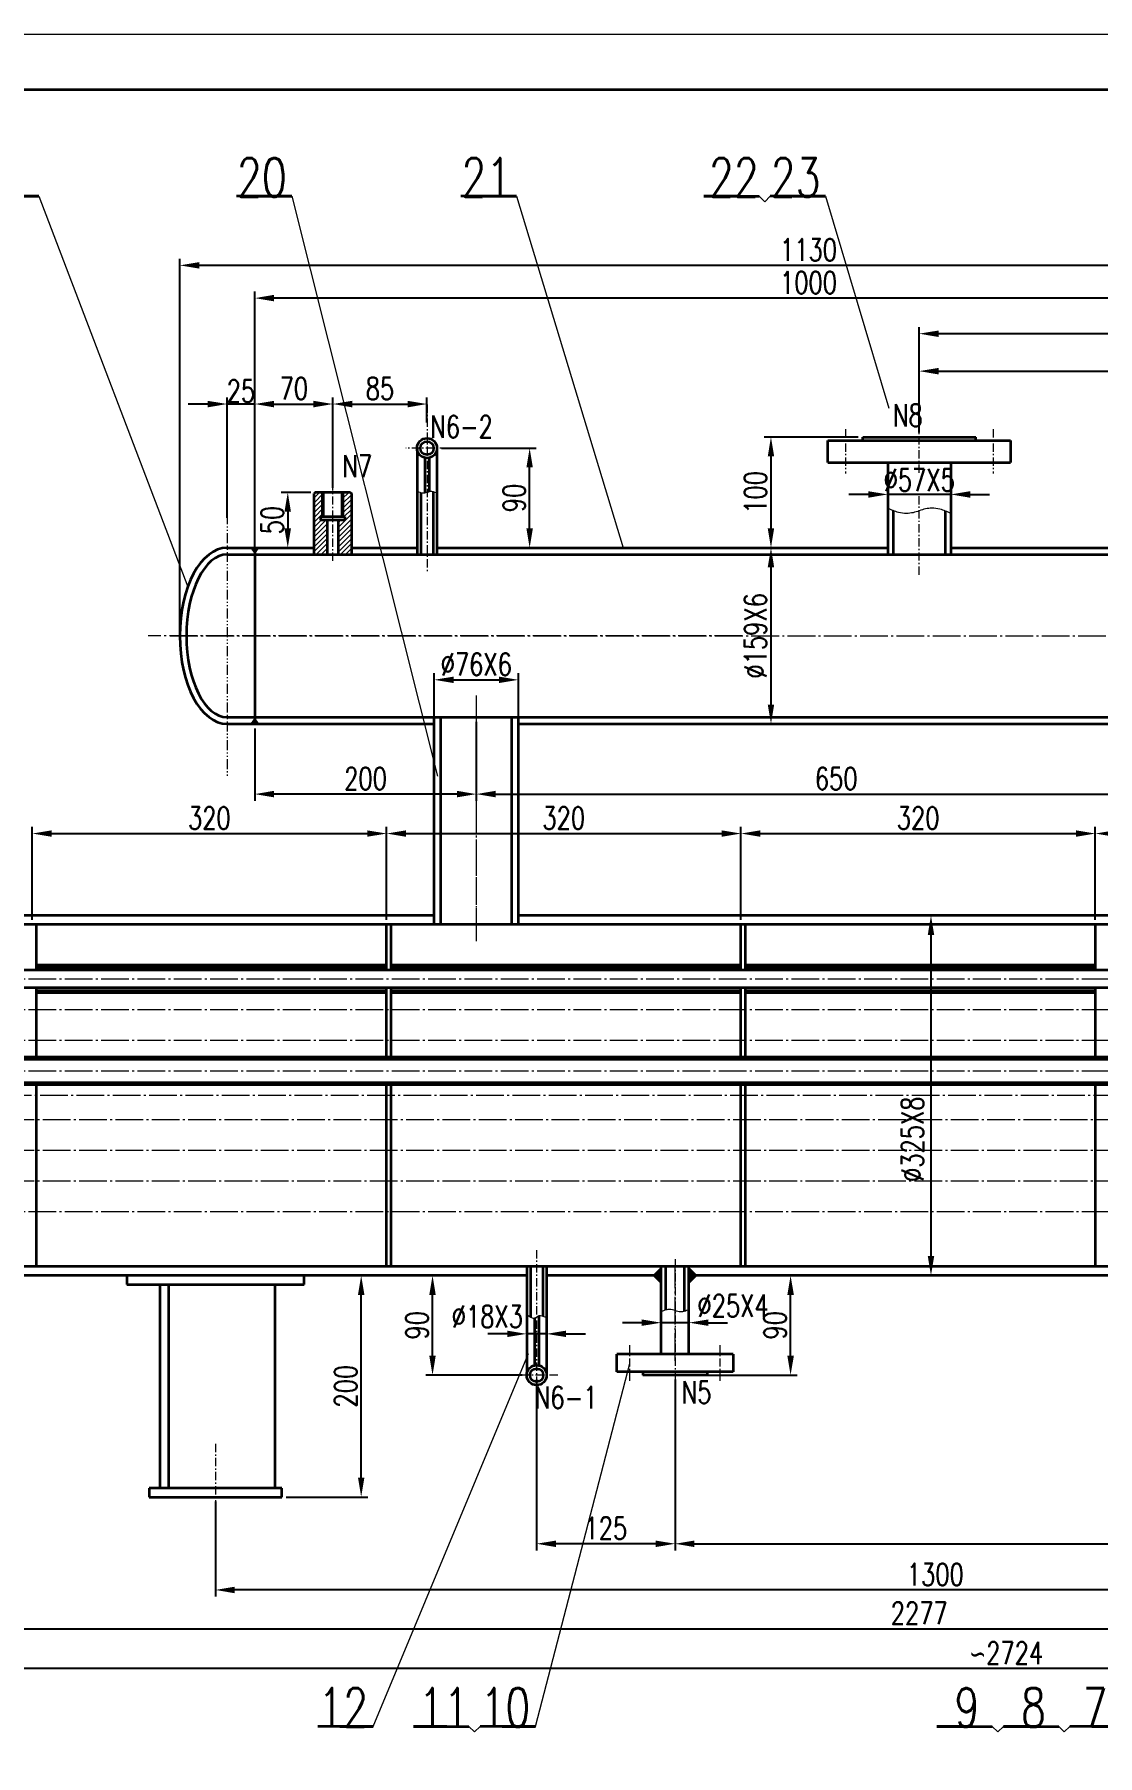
# Model space of a CAD drawing. Extents: x 0 to 6472, y 0 to 2970.
# Drawn here: x 881 to 1841, y 1416 to 2970 of the extents above; entities that cross this region are included whole.
import ezdxf
from ezdxf.enums import TextEntityAlignment as Align

# ---------------------------------------------------------------- set-up
doc = ezdxf.new("R2010")
doc.units = 0
doc.header["$LTSCALE"] = 10
doc.header["$MEASUREMENT"] = 0
doc.header["$PDMODE"] = 3
for name, pattern in [('JXX-S', [1.7, 0.9, -0.2, 0.1, -0.2, 0.1, -0.2]), ('ZXX-L', [3.28, 2.5, -0.3, 0.18, -0.3]), ('ZXX-S', [1.27, 0.75, -0.2, 0.12, -0.2])]:
    doc.linetypes.add(name, pattern=pattern)
doc.layers.get('0').update_dxf_attribs({"linetype": 'CONTINUOUS', "lineweight": 20})
doc.layers.get('Defpoints').update_dxf_attribs({"linetype": 'CONTINUOUS', "lineweight": 20})
for name, color, linetype, lineweight in [('A 粗实线', 2, 'CONTINUOUS', 35), ('B 细实线', 7, 'CONTINUOUS', 20), ('D 短中心线', 1, 'ZXX-S', 20), ('E 长中心线', 1, 'ZXX-L', 20), ('H 短双点线', 4, 'JXX-S', 20)]:
    doc.layers.add(name, color=color, linetype=linetype, lineweight=lineweight)
doc.styles.add('HZ', font='txt', dxfattribs={"width": 0.75, "bigfont": 'hztxt'})
doc.styles.add('HZTXT', font='TXT.SHX', dxfattribs={"width": 0.75, "bigfont": 'HZTXT'})
doc.dimstyles.new('副本1比5', dxfattribs={"dimscale": 5, "dimtxt": 4, "dimasz": 3.5, "dimexe": 1.2, "dimexo": 0.8, "dimgap": 0.8, "dimtad": 1, "dimdec": 0, "dimzin": 0, "dimdsep": 46, "dimtxsty": 'HZTXT', "dimcen": 0, "dimadec": 0, "dimazin": 0, "dimtfac": 0.375, "dimtdec": 0, "dimtmove": 2, "dimatfit": 0, "dimfxl": 0, "dimtzin": 0, "dimarcsym": 0})

# ---------------------------------------------------------------- blocks, each defined once
blk = doc.blocks.new('*D94')
at = {"color": 0, "lineweight": -2}
for p, q in [((1633.5, 2554.7), (1616, 2554.7)), ((1651, 2546.3), (1651, 2560.7)), ((1708, 2554.7), (1651, 2554.7)), ((1708, 2541.5), (1708, 2560.7)), ((1725.5, 2554.7), (1743, 2554.7))]:
    blk.add_line(p, q, dxfattribs=at)
at = {"color": 0}
for points in [[(1633.5, 2557.6), (1633.5, 2551.7), (1651, 2554.7)], [(1725.5, 2557.6), (1725.5, 2551.7), (1708, 2554.7)]]:
    blk.add_solid(points, dxfattribs=at)
at = {"layer": 'Defpoints', "color": 0}
for p in [(1651, 2554.7), (1651, 2542.3), (1708, 2537.5)]:
    blk.add_point(p, dxfattribs=at)
at = {"color": 0, "insert": (1679.5, 2567.7), "char_height": 20, "attachment_point": 5, "style": 'HZTXT'}
blk.add_mtext('%%C57X5', dxfattribs=at)
blk = doc.blocks.new('*D96')
at = {"color": 0, "lineweight": -2}
for p, q in [((1838.5, 2170.5), (1838.5, 2254.5)), ((2158.5, 2170.5), (2158.5, 2254.5)), ((1856, 2248.5), (2141, 2248.5))]:
    blk.add_line(p, q, dxfattribs=at)
at = {"color": 0}
for points in [[(1856, 2251.4), (1856, 2245.6), (1838.5, 2248.5)], [(2141, 2251.4), (2141, 2245.6), (2158.5, 2248.5)]]:
    blk.add_solid(points, dxfattribs=at)
at = {"layer": 'Defpoints', "color": 0}
for p in [(2158.5, 2248.5), (1838.5, 2166.5), (2158.5, 2166.5)]:
    blk.add_point(p, dxfattribs=at)
at = {"color": 0, "insert": (1998.5, 2262.5), "char_height": 20, "attachment_point": 5, "style": 'HZTXT'}
blk.add_mtext('320', dxfattribs=at)
blk = doc.blocks.new('*D97')
at = {"color": 0, "lineweight": -2}
for p, q in [((1679.5, 2610.5), (1679.5, 2672)), ((1697, 2666), (2062, 2666)), ((2079.5, 2670), (2079.5, 2672))]:
    blk.add_line(p, q, dxfattribs=at)
at = {"color": 0}
for points in [[(1697, 2668.9), (1697, 2663), (1679.5, 2666)], [(2062, 2668.9), (2062, 2663), (2079.5, 2666)]]:
    blk.add_solid(points, dxfattribs=at)
at = {"layer": 'Defpoints', "color": 0}
for p in [(2079.5, 2666), (2079.5, 2666), (1679.5, 2606.5)]:
    blk.add_point(p, dxfattribs=at)
at = {"color": 0, "insert": (1879.5, 2680), "char_height": 20, "attachment_point": 5, "style": 'HZTXT'}
blk.add_mtext('400', dxfattribs=at)
blk = doc.blocks.new('*D98')
at = {"color": 0, "lineweight": -2}
for p, q in [((1633.6, 2174.5), (1696.1, 2174.5)), ((1690.1, 2157), (1690.1, 1867)), ((1726.4, 1849.5), (1684.1, 1849.5))]:
    blk.add_line(p, q, dxfattribs=at)
at = {"color": 0}
for points in [[(1687.2, 2157), (1693, 2157), (1690.1, 2174.5)], [(1687.2, 1867), (1693, 1867), (1690.1, 1849.5)]]:
    blk.add_solid(points, dxfattribs=at)
at = {"layer": 'Defpoints', "color": 0}
for p in [(1629.6, 2174.5), (1690.1, 1849.5), (1730.4, 1849.5)]:
    blk.add_point(p, dxfattribs=at)
at = {"color": 0, "insert": (1673.4, 1972.5), "char_height": 20, "attachment_point": 5, "rotation": 90, "style": 'HZTXT'}
blk.add_mtext('%%c325X8', dxfattribs=at)
blk = doc.blocks.new('*D100')
at = {"color": 0, "lineweight": -2}
for p, q in [((1679.5, 2610.5), (1679.5, 2705.8)), ((2818, 2236), (2818, 2705.8)), ((2800.5, 2699.8), (1697, 2699.8))]:
    blk.add_line(p, q, dxfattribs=at)
at = {"color": 0}
for points in [[(1697, 2702.7), (1697, 2696.8), (1679.5, 2699.8)], [(2800.5, 2702.7), (2800.5, 2696.8), (2818, 2699.8)]]:
    blk.add_solid(points, dxfattribs=at)
at = {"layer": 'Defpoints', "color": 0}
for p in [(1679.5, 2699.8), (1679.5, 2606.5), (2818, 2232)]:
    blk.add_point(p, dxfattribs=at)
at = {"color": 0, "insert": (2248.8, 2713.8), "char_height": 20, "attachment_point": 5, "style": 'HZTXT'}
blk.add_mtext('(1139)', dxfattribs=at)
blk = doc.blocks.new('*D102')
at = {"color": 0, "lineweight": -2}
for p, q in [((1624.5, 2606.5), (1539.6, 2606.5)), ((1545.6, 2589), (1545.6, 2524)), ((1581.1, 2506.5), (1539.6, 2506.5))]:
    blk.add_line(p, q, dxfattribs=at)
at = {"color": 0}
for points in [[(1542.7, 2589), (1548.5, 2589), (1545.6, 2606.5)], [(1542.7, 2524), (1548.5, 2524), (1545.6, 2506.5)]]:
    blk.add_solid(points, dxfattribs=at)
at = {"layer": 'Defpoints', "color": 0}
for p in [(1628.5, 2606.5), (1545.6, 2506.5), (1585.1, 2506.5)]:
    blk.add_point(p, dxfattribs=at)
at = {"color": 0, "insert": (1531.6, 2556.5), "char_height": 20, "attachment_point": 5, "rotation": 90, "style": 'HZTXT'}
blk.add_mtext('100', dxfattribs=at)
blk = doc.blocks.new('*D103')
at = {"color": 0, "lineweight": -2}
for p, q in [((1581.1, 2506.5), (1539.6, 2506.5)), ((1545.6, 2489), (1545.6, 2365)), ((1509.1, 2347.5), (1551.6, 2347.5))]:
    blk.add_line(p, q, dxfattribs=at)
at = {"color": 0}
for points in [[(1542.7, 2489), (1548.5, 2489), (1545.6, 2506.5)], [(1542.7, 2365), (1548.5, 2365), (1545.6, 2347.5)]]:
    blk.add_solid(points, dxfattribs=at)
at = {"layer": 'Defpoints', "color": 0}
for p in [(1585.1, 2506.5), (1505.1, 2347.5), (1545.6, 2347.5)]:
    blk.add_point(p, dxfattribs=at)
at = {"color": 0, "insert": (1531.6, 2427), "char_height": 20, "attachment_point": 5, "rotation": 90, "style": 'HZTXT'}
blk.add_mtext('%%c159X6', dxfattribs=at)
blk = doc.blocks.new('*D104')
at = {"color": 0, "lineweight": -2}
for p, q in [((1130, 2556.5), (1103.3, 2556.5)), ((1109.3, 2539), (1109.3, 2524)), ((1129, 2506.5), (1103.3, 2506.5))]:
    blk.add_line(p, q, dxfattribs=at)
at = {"color": 0}
for points in [[(1106.3, 2539), (1112.2, 2539), (1109.3, 2556.5)], [(1106.3, 2524), (1112.2, 2524), (1109.3, 2506.5)]]:
    blk.add_solid(points, dxfattribs=at)
at = {"layer": 'Defpoints', "color": 0}
for p in [(1134, 2556.5), (1109.3, 2506.5), (1133, 2506.5)]:
    blk.add_point(p, dxfattribs=at)
at = {"color": 0, "insert": (1095.3, 2531.5), "char_height": 20, "attachment_point": 5, "rotation": 90, "style": 'HZTXT'}
blk.add_mtext('50', dxfattribs=at)
blk = doc.blocks.new('*D105')
at = {"color": 0, "lineweight": -2}
for p, q in [((1079.5, 2504.5), (1079.5, 2642.3)), ((1150, 2589.5), (1150, 2642.3)), ((1097, 2636.3), (1132.5, 2636.3))]:
    blk.add_line(p, q, dxfattribs=at)
at = {"color": 0}
for points in [[(1097, 2639.2), (1097, 2633.3), (1079.5, 2636.3)], [(1132.5, 2639.2), (1132.5, 2633.3), (1150, 2636.3)]]:
    blk.add_solid(points, dxfattribs=at)
at = {"layer": 'Defpoints', "color": 0}
for p in [(1150, 2636.3), (1150, 2585.5), (1079.5, 2500.5)]:
    blk.add_point(p, dxfattribs=at)
at = {"color": 0, "insert": (1114.8, 2650.3), "char_height": 20, "attachment_point": 5, "style": 'HZTXT'}
blk.add_mtext('70', dxfattribs=at)
blk = doc.blocks.new('*D106')
at = {"color": 0, "lineweight": -2}
for p, q in [((1054.5, 2533.5), (1054.5, 2642.3)), ((1079.5, 2504.5), (1079.5, 2642.3)), ((1037, 2636.3), (1019.5, 2636.3)), ((1079.5, 2636.3), (1054.5, 2636.3)), ((1097, 2636.3), (1114.5, 2636.3))]:
    blk.add_line(p, q, dxfattribs=at)
at = {"color": 0}
for points in [[(1037, 2639.2), (1037, 2633.3), (1054.5, 2636.3)], [(1097, 2639.2), (1097, 2633.3), (1079.5, 2636.3)]]:
    blk.add_solid(points, dxfattribs=at)
at = {"layer": 'Defpoints', "color": 0}
for p in [(1054.5, 2636.3), (1054.5, 2529.5), (1079.5, 2500.5)]:
    blk.add_point(p, dxfattribs=at)
at = {"color": 0, "insert": (1067, 2648), "char_height": 20, "attachment_point": 5, "style": 'HZTXT'}
blk.add_mtext('25', dxfattribs=at)
blk = doc.blocks.new('*D107')
at = {"color": 0, "lineweight": -2}
for p, q in [((1150, 2560.5), (1150, 2642.3)), ((1235, 2619.5), (1235, 2642.3)), ((1167.5, 2636.3), (1217.5, 2636.3))]:
    blk.add_line(p, q, dxfattribs=at)
at = {"color": 0}
for points in [[(1167.5, 2639.2), (1167.5, 2633.3), (1150, 2636.3)], [(1217.5, 2639.2), (1217.5, 2633.3), (1235, 2636.3)]]:
    blk.add_solid(points, dxfattribs=at)
at = {"layer": 'Defpoints', "color": 0}
for p in [(1235, 2636.3), (1235, 2615.5), (1150, 2556.5)]:
    blk.add_point(p, dxfattribs=at)
at = {"color": 0, "insert": (1192.5, 2650.3), "char_height": 20, "attachment_point": 5, "style": 'HZTXT'}
blk.add_mtext('85', dxfattribs=at)
blk = doc.blocks.new('*D108')
at = {"color": 0, "lineweight": -2}
for p, q in [((1241.5, 2291.5), (1241.5, 2393.3)), ((1317.5, 2343.5), (1317.5, 2393.3)), ((1259, 2387.3), (1300, 2387.3))]:
    blk.add_line(p, q, dxfattribs=at)
at = {"color": 0}
for points in [[(1259, 2390.2), (1259, 2384.4), (1241.5, 2387.3)], [(1300, 2390.2), (1300, 2384.4), (1317.5, 2387.3)]]:
    blk.add_solid(points, dxfattribs=at)
at = {"layer": 'Defpoints', "color": 0}
for p in [(1317.5, 2387.3), (1317.5, 2339.5), (1241.5, 2287.5)]:
    blk.add_point(p, dxfattribs=at)
at = {"color": 0, "insert": (1279.5, 2401.3), "char_height": 20, "attachment_point": 5, "style": 'HZTXT'}
blk.add_mtext('%%c76X6', dxfattribs=at)
blk = doc.blocks.new('*D109')
at = {"color": 0, "lineweight": -2}
for p, q in [((1279.5, 2349.5), (1279.5, 2278.1)), ((1079.5, 2343.5), (1079.5, 2278.1)), ((1262, 2284.1), (1097, 2284.1))]:
    blk.add_line(p, q, dxfattribs=at)
at = {"color": 0}
for points in [[(1097, 2287.1), (1097, 2281.2), (1079.5, 2284.1)], [(1262, 2287.1), (1262, 2281.2), (1279.5, 2284.1)]]:
    blk.add_solid(points, dxfattribs=at)
at = {"layer": 'Defpoints', "color": 0}
for p in [(1079.5, 2347.5), (1279.5, 2353.5), (1079.5, 2284.1)]:
    blk.add_point(p, dxfattribs=at)
at = {"color": 0, "insert": (1179.5, 2298.1), "char_height": 20, "attachment_point": 5, "style": 'HZTXT'}
blk.add_mtext('200', dxfattribs=at)
blk = doc.blocks.new('*D110')
at = {"color": 0, "lineweight": -2}
for p, q in [((1248, 2596.5), (1333.7, 2596.5)), ((1327.7, 2524), (1327.7, 2579)), ((1248, 2506.5), (1333.7, 2506.5))]:
    blk.add_line(p, q, dxfattribs=at)
at = {"color": 0}
for points in [[(1324.8, 2579), (1330.6, 2579), (1327.7, 2596.5)], [(1324.8, 2524), (1330.6, 2524), (1327.7, 2506.5)]]:
    blk.add_solid(points, dxfattribs=at)
at = {"layer": 'Defpoints', "color": 0}
for p in [(1244, 2596.5), (1327.7, 2596.5), (1244, 2506.5)]:
    blk.add_point(p, dxfattribs=at)
at = {"color": 0, "insert": (1313.7, 2551.5), "char_height": 20, "attachment_point": 5, "rotation": 90, "style": 'HZTXT'}
blk.add_mtext('90', dxfattribs=at)
blk = doc.blocks.new('*D111')
at = {"color": 0, "lineweight": -2}
for p, q in [((1198.5, 2170.5), (1198.5, 2254.5)), ((1518.5, 2170.5), (1518.5, 2254.5)), ((1216, 2248.5), (1501, 2248.5))]:
    blk.add_line(p, q, dxfattribs=at)
at = {"color": 0}
for points in [[(1216, 2251.4), (1216, 2245.6), (1198.5, 2248.5)], [(1501, 2251.4), (1501, 2245.6), (1518.5, 2248.5)]]:
    blk.add_solid(points, dxfattribs=at)
at = {"layer": 'Defpoints', "color": 0}
for p in [(1518.5, 2248.5), (1198.5, 2166.5), (1518.5, 2166.5)]:
    blk.add_point(p, dxfattribs=at)
at = {"color": 0, "insert": (1358.5, 2262.5), "char_height": 20, "attachment_point": 5, "style": 'HZTXT'}
blk.add_mtext('320', dxfattribs=at)
blk = doc.blocks.new('*D112')
at = {"color": 0, "lineweight": -2}
for p, q in [((1429, 1806.9), (1411.5, 1806.9)), ((1446.5, 1812.7), (1446.5, 1800.9)), ((1471.5, 1806.9), (1446.5, 1806.9)), ((1471.5, 1814.8), (1471.5, 1800.9)), ((1489, 1806.9), (1506.5, 1806.9))]:
    blk.add_line(p, q, dxfattribs=at)
at = {"color": 0}
for points in [[(1429, 1809.8), (1429, 1804), (1446.5, 1806.9)], [(1489, 1809.8), (1489, 1804), (1471.5, 1806.9)]]:
    blk.add_solid(points, dxfattribs=at)
at = {"layer": 'Defpoints', "color": 0}
for p in [(1471.5, 1818.8), (1446.5, 1816.7), (1446.5, 1806.9)]:
    blk.add_point(p, dxfattribs=at)
at = {"color": 0, "insert": (1511.4, 1822.2), "char_height": 20, "attachment_point": 5, "style": 'HZTXT'}
blk.add_mtext('%%c25X4', dxfattribs=at)
blk = doc.blocks.new('*D113')
at = {"color": 0, "lineweight": -2}
for p, q in [((1483.5, 1849.5), (1569.3, 1849.5)), ((1563.3, 1777), (1563.3, 1832)), ((1463, 1759.5), (1569.3, 1759.5))]:
    blk.add_line(p, q, dxfattribs=at)
at = {"color": 0}
for points in [[(1560.4, 1832), (1566.3, 1832), (1563.3, 1849.5)], [(1560.4, 1777), (1566.3, 1777), (1563.3, 1759.5)]]:
    blk.add_solid(points, dxfattribs=at)
at = {"layer": 'Defpoints', "color": 0}
for p in [(1479.5, 1849.5), (1563.3, 1849.5), (1459, 1759.5)]:
    blk.add_point(p, dxfattribs=at)
at = {"color": 0, "insert": (1549.3, 1804.5), "char_height": 20, "attachment_point": 5, "rotation": 90, "style": 'HZTXT'}
blk.add_mtext('90', dxfattribs=at)
blk = doc.blocks.new('*D114')
at = {"color": 0, "lineweight": -2}
for p, q in [((1334, 1755.5), (1334, 1601.3)), ((1459, 1755.5), (1459, 1601.3)), ((1441.5, 1607.3), (1351.5, 1607.3))]:
    blk.add_line(p, q, dxfattribs=at)
at = {"color": 0}
for points in [[(1351.5, 1610.2), (1351.5, 1604.3), (1334, 1607.3)], [(1441.5, 1610.2), (1441.5, 1604.3), (1459, 1607.3)]]:
    blk.add_solid(points, dxfattribs=at)
at = {"layer": 'Defpoints', "color": 0}
for p in [(1334, 1759.5), (1459, 1759.5), (1334, 1607.3)]:
    blk.add_point(p, dxfattribs=at)
at = {"color": 0, "insert": (1396.5, 1621.3), "char_height": 20, "attachment_point": 5, "style": 'HZTXT'}
blk.add_mtext('125', dxfattribs=at)
blk = doc.blocks.new('*D115')
at = {"color": 0, "lineweight": -2}
for p, q in [((1128, 1849.5), (1181.6, 1849.5)), ((1175.6, 1667), (1175.6, 1832)), ((1108, 1649.5), (1181.6, 1649.5))]:
    blk.add_line(p, q, dxfattribs=at)
at = {"color": 0}
for points in [[(1172.7, 1832), (1178.5, 1832), (1175.6, 1849.5)], [(1172.7, 1667), (1178.5, 1667), (1175.6, 1649.5)]]:
    blk.add_solid(points, dxfattribs=at)
at = {"layer": 'Defpoints', "color": 0}
for p in [(1124, 1849.5), (1175.6, 1849.5), (1104, 1649.5)]:
    blk.add_point(p, dxfattribs=at)
at = {"color": 0, "insert": (1161.6, 1749.5), "char_height": 20, "attachment_point": 5, "rotation": 90, "style": 'HZTXT'}
blk.add_mtext('200', dxfattribs=at)
blk = doc.blocks.new('*D116')
at = {"color": 0, "lineweight": -2}
for p, q in [((1325, 1810.3), (1325, 1790.8)), ((1343, 1807.6), (1343, 1790.8)), ((1307.5, 1796.8), (1290, 1796.8)), ((1343, 1796.8), (1325, 1796.8)), ((1360.5, 1796.8), (1378, 1796.8))]:
    blk.add_line(p, q, dxfattribs=at)
at = {"color": 0}
for points in [[(1307.5, 1799.7), (1307.5, 1793.9), (1325, 1796.8)], [(1360.5, 1799.7), (1360.5, 1793.9), (1343, 1796.8)]]:
    blk.add_solid(points, dxfattribs=at)
at = {"layer": 'Defpoints', "color": 0}
for p in [(1325, 1814.3), (1343, 1811.6), (1325, 1796.8)]:
    blk.add_point(p, dxfattribs=at)
at = {"color": 0, "insert": (1289.5, 1812.4), "char_height": 20, "attachment_point": 5, "style": 'HZTXT'}
blk.add_mtext('%%C18X3', dxfattribs=at)
blk = doc.blocks.new('*D117')
at = {"color": 0, "lineweight": -2}
for p, q in [((1321, 1849.5), (1234, 1849.5)), ((1240, 1777), (1240, 1832)), ((1321, 1759.5), (1234, 1759.5))]:
    blk.add_line(p, q, dxfattribs=at)
at = {"color": 0}
for points in [[(1237.1, 1832), (1242.9, 1832), (1240, 1849.5)], [(1237.1, 1777), (1242.9, 1777), (1240, 1759.5)]]:
    blk.add_solid(points, dxfattribs=at)
at = {"layer": 'Defpoints', "color": 0}
for p in [(1240, 1849.5), (1325, 1849.5), (1325, 1759.5)]:
    blk.add_point(p, dxfattribs=at)
at = {"color": 0, "insert": (1226, 1804.5), "char_height": 20, "attachment_point": 5, "rotation": 90, "style": 'HZTXT'}
blk.add_mtext('90', dxfattribs=at)
blk = doc.blocks.new('*D122')
at = {"color": 0, "lineweight": -2}
for p, q in [((878.5, 2170.5), (878.5, 2254.5)), ((1198.5, 2170.5), (1198.5, 2254.5)), ((896, 2248.5), (1181, 2248.5))]:
    blk.add_line(p, q, dxfattribs=at)
at = {"color": 0}
for points in [[(896, 2251.4), (896, 2245.6), (878.5, 2248.5)], [(1181, 2251.4), (1181, 2245.6), (1198.5, 2248.5)]]:
    blk.add_solid(points, dxfattribs=at)
at = {"layer": 'Defpoints', "color": 0}
for p in [(1198.5, 2248.5), (878.5, 2166.5), (1198.5, 2166.5)]:
    blk.add_point(p, dxfattribs=at)
at = {"color": 0, "insert": (1038.5, 2262.5), "char_height": 20, "attachment_point": 5, "style": 'HZTXT'}
blk.add_mtext('320', dxfattribs=at)
blk = doc.blocks.new('*D123')
at = {"color": 0, "lineweight": -2}
for p, q in [((541, 1704.4), (541, 1524.6)), ((2818, 1603.3), (2818, 1524.6)), ((558.5, 1530.6), (2800.5, 1530.6))]:
    blk.add_line(p, q, dxfattribs=at)
at = {"color": 0}
for points in [[(558.5, 1533.6), (558.5, 1527.7), (541, 1530.6)], [(2800.5, 1533.6), (2800.5, 1527.7), (2818, 1530.6)]]:
    blk.add_solid(points, dxfattribs=at)
at = {"layer": 'Defpoints', "color": 0}
for p in [(541, 1708.4), (2818, 1607.3), (2818, 1530.6)]:
    blk.add_point(p, dxfattribs=at)
at = {"color": 0, "insert": (1679.5, 1544.6), "char_height": 20, "attachment_point": 5, "style": 'HZTXT'}
blk.add_mtext('2277', dxfattribs=at)
blk = doc.blocks.new('*D124')
at = {"color": 0, "lineweight": -2}
for p, q in [((1518.5, 2252.5), (1518.5, 2254.5)), ((1838.5, 2170.5), (1838.5, 2254.5)), ((1536, 2248.5), (1821, 2248.5))]:
    blk.add_line(p, q, dxfattribs=at)
at = {"color": 0}
for points in [[(1536, 2251.4), (1536, 2245.6), (1518.5, 2248.5)], [(1821, 2251.4), (1821, 2245.6), (1838.5, 2248.5)]]:
    blk.add_solid(points, dxfattribs=at)
at = {"layer": 'Defpoints', "color": 0}
for p in [(1518.5, 2248.5), (1838.5, 2248.5), (1838.5, 2166.5)]:
    blk.add_point(p, dxfattribs=at)
at = {"color": 0, "insert": (1678.5, 2262.5), "char_height": 20, "attachment_point": 5, "style": 'HZTXT'}
blk.add_mtext('320', dxfattribs=at)
blk = doc.blocks.new('*D125')
at = {"color": 0, "lineweight": -2}
for p, q in [((1459, 1755.5), (1459, 1601.3)), ((2344, 1645.5), (2344, 1601.3)), ((1476.5, 1607.3), (2326.5, 1607.3))]:
    blk.add_line(p, q, dxfattribs=at)
at = {"color": 0}
for points in [[(1476.5, 1610.2), (1476.5, 1604.3), (1459, 1607.3)], [(2326.5, 1610.2), (2326.5, 1604.3), (2344, 1607.3)]]:
    blk.add_solid(points, dxfattribs=at)
at = {"layer": 'Defpoints', "color": 0}
for p in [(1459, 1759.5), (2344, 1649.5), (2344, 1607.3)]:
    blk.add_point(p, dxfattribs=at)
at = {"color": 0, "insert": (1901.5, 1621.3), "char_height": 20, "attachment_point": 5, "style": 'HZTXT'}
blk.add_mtext('885', dxfattribs=at)
blk = doc.blocks.new('*D126')
at = {"color": 0, "lineweight": -2}
for p, q in [((1279.5, 2349.5), (1279.5, 2278.1)), ((1929.5, 2320.5), (1929.5, 2278.1)), ((1297, 2284.1), (1912, 2284.1))]:
    blk.add_line(p, q, dxfattribs=at)
at = {"color": 0}
for points in [[(1297, 2287.1), (1297, 2281.2), (1279.5, 2284.1)], [(1912, 2287.1), (1912, 2281.2), (1929.5, 2284.1)]]:
    blk.add_solid(points, dxfattribs=at)
at = {"layer": 'Defpoints', "color": 0}
for p in [(1279.5, 2353.5), (1929.5, 2324.5), (1929.5, 2284.1)]:
    blk.add_point(p, dxfattribs=at)
at = {"color": 0, "insert": (1604.5, 2298.1), "char_height": 20, "attachment_point": 5, "style": 'HZTXT'}
blk.add_mtext('650', dxfattribs=at)
blk = doc.blocks.new('*D127')
at = {"color": 0, "lineweight": -2}
for p, q in [((1044, 1645.5), (1044, 1559.6)), ((2344, 1645.5), (2344, 1559.6)), ((2326.5, 1565.6), (1061.5, 1565.6))]:
    blk.add_line(p, q, dxfattribs=at)
at = {"color": 0}
for points in [[(1061.5, 1568.5), (1061.5, 1562.6), (1044, 1565.6)], [(2326.5, 1568.5), (2326.5, 1562.6), (2344, 1565.6)]]:
    blk.add_solid(points, dxfattribs=at)
at = {"layer": 'Defpoints', "color": 0}
for p in [(1044, 1649.5), (2344, 1649.5), (1044, 1565.6)]:
    blk.add_point(p, dxfattribs=at)
at = {"color": 0, "insert": (1694, 1579.6), "char_height": 20, "attachment_point": 5, "style": 'HZTXT'}
blk.add_mtext('1300', dxfattribs=at)
blk = doc.blocks.new('*D128')
at = {"color": 0, "lineweight": -2}
for p, q in [((1079.5, 2504.5), (1079.5, 2737.9)), ((2079.5, 2510.5), (2079.5, 2737.9)), ((2062, 2731.9), (1097, 2731.9))]:
    blk.add_line(p, q, dxfattribs=at)
at = {"color": 0}
for points in [[(1097, 2734.9), (1097, 2729), (1079.5, 2731.9)], [(2062, 2734.9), (2062, 2729), (2079.5, 2731.9)]]:
    blk.add_solid(points, dxfattribs=at)
at = {"layer": 'Defpoints', "color": 0}
for p in [(1079.5, 2731.9), (2079.5, 2506.5), (1079.5, 2500.5)]:
    blk.add_point(p, dxfattribs=at)
at = {"color": 0, "insert": (1579.5, 2745.9), "char_height": 20, "attachment_point": 5, "style": 'HZTXT'}
blk.add_mtext('1000', dxfattribs=at)
blk = doc.blocks.new('*D134')
at = {"color": 0, "lineweight": -2}
for p, q in [((391.8, 2008), (391.8, 1488.6)), ((3124, 1874), (3124, 1488.6)), ((3106.5, 1494.6), (409.3, 1494.6))]:
    blk.add_line(p, q, dxfattribs=at)
at = {"color": 0}
for points in [[(409.3, 1497.6), (409.3, 1491.7), (391.8, 1494.6)], [(3106.5, 1497.6), (3106.5, 1491.7), (3124, 1494.6)]]:
    blk.add_solid(points, dxfattribs=at)
at = {"layer": 'Defpoints', "color": 0}
for p in [(391.8, 2012), (3124, 1878), (391.8, 1494.6)]:
    blk.add_point(p, dxfattribs=at)
at = {"color": 0, "insert": (1757.9, 1508.6), "char_height": 20, "attachment_point": 5, "style": 'HZTXT'}
blk.add_mtext('∽2724', dxfattribs=at)
blk = doc.blocks.new('*D267')
at = {"color": 0, "lineweight": -2}
for p, q in [((1011.8, 2431), (1011.8, 2767.5)), ((2147.3, 2431), (2147.3, 2767.5)), ((2129.8, 2761.5), (1029.3, 2761.5))]:
    blk.add_line(p, q, dxfattribs=at)
at = {"color": 0}
for points in [[(1029.3, 2764.4), (1029.3, 2758.6), (1011.8, 2761.5)], [(2129.8, 2764.4), (2129.8, 2758.6), (2147.3, 2761.5)]]:
    blk.add_solid(points, dxfattribs=at)
at = {"layer": 'Defpoints', "color": 0}
for p in [(1011.8, 2761.5), (1011.8, 2427), (2147.3, 2427)]:
    blk.add_point(p, dxfattribs=at)
at = {"color": 0, "insert": (1579.5, 2775.5), "char_height": 20, "attachment_point": 5, "style": 'HZTXT'}
blk.add_mtext('1130', dxfattribs=at)

msp = doc.modelspace()

# ---------------------------------------------------------------- hatches: boundary and pattern name
at = {"layer": 'B 细实线'}
h = msp.add_hatch(dxfattribs=at)
h.set_pattern_fill('ANSI31', color=256, scale=25, style=0)
h.paths.add_polyline_path([(1145.03, 2531.49), (1139.03, 2531.49), (1139.03, 2534.49), (1140.03, 2534.49), (1140.03, 2556.49), (1134.03, 2556.49), (1133.03, 2555.49), (1133.03, 2500.49), (1145.03, 2500.49)])
h.paths.add_polyline_path([(1155.03, 2500.49), (1167.03, 2500.49), (1167.03, 2555.49), (1166.03, 2556.49), (1160.03, 2556.49), (1160.03, 2534.49), (1161.03, 2534.49), (1161.03, 2531.49), (1155.03, 2531.49)])
h.paths.add_polyline_path([(1160.03, 2556.49), (1158.53, 2556.49), (1158.53, 2534.49), (1160.03, 2534.49)], flags=17)
h.paths.add_polyline_path([(1141.53, 2556.49), (1140.03, 2556.49), (1140.03, 2534.49), (1141.53, 2534.49)])

# ---------------------------------------------------------------- linework, layer by layer
for p, q in [((1535, 2823.92), (1540, 2818.92)), ((1545, 2823.92), (1540, 2818.92)), ((1272.91, 1442.44), (1277.91, 1437.44)), ((1282.91, 1442.44), (1277.91, 1437.44)), ((1745.45, 1442.44), (1750.45, 1437.44)), ((1755.45, 1442.44), (1750.45, 1437.44)), ((1805.45, 1442.44), (1810.45, 1437.44)), ((1815.45, 1442.44), (1810.45, 1437.44))]:
    msp.add_line(p, q)
msp.add_open_spline([(1226.03, 2557.61), (1227.66, 2556.84), (1231.93, 2555.15), (1240.24, 2558.83), (1240.27, 2557.02), (1244.03, 2555.98)], degree=3, knots=[1.5363204, 1.5363204, 1.5363204, 1.5363204, 6.7554927, 15.1263763, 26.5474714, 26.5474714, 26.5474714, 26.5474714])
at = {"layer": 'A 粗实线'}
for p, q in [((884.38, 2823.92), (834.38, 2823.92)), ((854.29, 2823.92), (884.38, 2823.92)), ((1113.06, 2823.92), (1063.06, 2823.92)), ((1082.97, 2823.92), (1113.06, 2823.92)), ((1315.7, 2823.92), (1265.7, 2823.92)), ((1285.61, 2823.92), (1315.7, 2823.92)), ((1515.09, 2823.92), (1485, 2823.92)), ((1485, 2823.92), (1535, 2823.92)), ((1595, 2823.92), (1545, 2823.92)), ((1564.92, 2823.92), (1595, 2823.92)), ((1226.03, 2596.49), (1226.03, 2500.49)), ((1244.03, 2596.49), (1244.03, 2500.49)), ((1597.03, 2583.49), (1597.03, 2603.49)), ((1597.03, 2603.49), (1762.03, 2603.49)), ((1628.53, 2603.49), (1628.53, 2606.49)), ((1628.53, 2606.49), (1730.53, 2606.49)), ((1730.53, 2603.49), (1730.53, 2606.49)), ((1730.53, 2606.49), (1730.53, 2606.49)), ((1762.03, 2603.49), (1762.03, 2583.49)), ((1233.03, 2587.71), (1233.03, 2556.19)), ((1237.03, 2587.71), (1237.03, 2557.24)), ((1597.03, 2583.49), (1762.03, 2583.49)), ((1651.03, 2583.49), (1651.03, 2500.49)), ((1708.03, 2583.49), (1708.03, 2500.49)), ((1134.03, 2556.49), (1133.03, 2555.49)), ((1133.03, 2500.49), (1133.03, 2555.49)), ((1166.03, 2556.49), (1134.03, 2556.49)), ((1141.53, 2534.49), (1141.53, 2556.49)), ((1158.53, 2534.49), (1158.53, 2556.49)), ((1166.03, 2556.49), (1167.03, 2555.49)), ((1167.03, 2500.49), (1167.03, 2555.49)), ((1229.53, 2556.3), (1229.53, 2500.49)), ((1240.53, 2556.9), (1240.53, 2500.49)), ((1139.03, 2531.49), (1139.03, 2534.49)), ((1161.03, 2534.49), (1139.03, 2534.49)), ((1161.03, 2531.49), (1161.03, 2534.49)), ((1656.03, 2540.01), (1656.03, 2500.49)), ((1703.03, 2539.76), (1703.03, 2500.49)), ((1161.03, 2531.49), (1139.03, 2531.49)), ((1145.03, 2500.49), (1145.03, 2531.49)), ((1155.03, 2500.49), (1155.03, 2531.49)), ((1054.53, 2506.49), (1133.03, 2506.49)), ((1079.53, 2506.49), (1079.53, 2347.49)), ((1167.03, 2506.49), (1226.03, 2506.49)), ((1244.03, 2506.49), (1651.03, 2506.49)), ((1708.03, 2506.49), (1962.53, 2506.49)), ((1054.53, 2500.49), (2104.53, 2500.49)), ((1054.53, 2353.49), (2104.53, 2353.49)), ((1054.53, 2347.49), (1241.53, 2347.49)), ((1241.53, 2166.49), (1241.53, 2353.49)), ((1247.53, 2166.49), (1247.53, 2353.49)), ((1311.53, 2166.49), (1311.53, 2353.49)), ((1317.53, 2166.49), (1317.53, 2353.49)), ((1317.53, 2347.49), (1891.53, 2347.49)), ((1241.53, 2174.49), (565.03, 2174.49)), ((2794.03, 2166.49), (565.03, 2166.49)), ((882.53, 2125.13), (882.53, 2166.49)), ((1198.53, 2125.13), (1198.53, 2166.49)), ((1202.53, 2125.13), (1202.53, 2166.49)), ((1891.53, 2174.49), (1317.53, 2174.49)), ((1518.53, 2125.13), (1518.53, 2166.49)), ((1522.53, 2125.13), (1522.53, 2166.49)), ((1838.53, 2125.13), (1838.53, 2166.49)), ((1198.53, 2129.63), (882.53, 2129.63)), ((1518.53, 2129.63), (1202.53, 2129.63)), ((1838.53, 2129.63), (1522.53, 2129.63)), ((2482.53, 2125.13), (546.3, 2125.13)), ((1198.53, 2127.63), (882.53, 2127.63)), ((1518.53, 2127.63), (1202.53, 2127.63)), ((1838.53, 2127.63), (1522.53, 2127.63)), ((2482.53, 2109.13), (546.3, 2109.13)), ((882.53, 2046.49), (882.53, 2109.13)), ((1198.53, 2106.63), (882.53, 2106.63)), ((1198.53, 2104.63), (882.53, 2104.63)), ((1198.53, 2046.49), (1198.53, 2109.13)), ((1202.53, 2046.49), (1202.53, 2109.13)), ((1518.53, 2106.63), (1202.53, 2106.63)), ((1518.53, 2104.63), (1202.53, 2104.63)), ((1518.53, 2046.49), (1518.53, 2109.13)), ((1522.53, 2046.49), (1522.53, 2109.13)), ((1838.53, 2106.63), (1522.53, 2106.63)), ((1838.53, 2104.63), (1522.53, 2104.63)), ((1838.53, 2046.49), (1838.53, 2109.13)), ((2829.53, 2046.49), (529.53, 2046.49)), ((2829.53, 2044.49), (529.53, 2044.49)), ((2829.53, 2023.49), (529.53, 2023.49)), ((2829.53, 2021.49), (529.53, 2021.49)), ((882.53, 1857.49), (882.53, 2021.49)), ((1198.53, 1857.49), (1198.53, 2021.49)), ((1202.53, 1857.49), (1202.53, 2021.49)), ((1518.53, 1857.49), (1518.53, 2021.49)), ((1522.53, 1857.49), (1522.53, 2021.49)), ((1838.53, 1857.49), (1838.53, 2021.49)), ((2794.03, 1857.49), (565.03, 1857.49)), ((1325.03, 1849.49), (565.03, 1849.49)), ((964.03, 1849.49), (964.03, 1841.49)), ((1124.03, 1841.49), (1124.03, 1849.49)), ((1325.03, 1857.49), (1325.03, 1759.49)), ((1328.53, 1857.49), (1328.53, 1811.89)), ((1339.53, 1857.49), (1339.53, 1812.93)), ((1343.03, 1857.49), (1343.03, 1759.49)), ((1446.53, 1849.49), (1343.03, 1849.49)), ((1446.53, 1778.49), (1446.53, 1857.49)), ((1450.53, 1818.31), (1450.53, 1857.49)), ((1467.53, 1817.19), (1467.53, 1857.49)), ((1471.53, 1778.49), (1471.53, 1857.49)), ((1992.03, 1849.49), (1471.53, 1849.49)), ((964.03, 1841.49), (1124.03, 1841.49)), ((994.03, 1657.49), (994.03, 1841.49)), ((1002.03, 1657.49), (1002.03, 1841.49)), ((1098.03, 1657.49), (1098.03, 1841.49)), ((1332.03, 1811.09), (1332.03, 1768.26)), ((1336.03, 1813.13), (1336.03, 1768.26)), ((1406.53, 1762.49), (1406.53, 1778.49)), ((1511.53, 1778.49), (1406.53, 1778.49)), ((1511.53, 1778.49), (1511.53, 1762.49)), ((1511.53, 1762.49), (1406.53, 1762.49)), ((1430.03, 1762.49), (1430.03, 1759.49)), ((1430.03, 1759.49), (1430.03, 1759.49)), ((1488.03, 1759.49), (1430.03, 1759.49)), ((1488.03, 1762.49), (1488.03, 1759.49)), ((984.03, 1657.49), (984.03, 1649.49)), ((1104.03, 1657.49), (984.03, 1657.49)), ((984.03, 1649.49), (1104.03, 1649.49)), ((1104.03, 1649.49), (1104.03, 1657.49)), ((1186.41, 1442.44), (1136.41, 1442.44)), ((1156.32, 1442.44), (1186.41, 1442.44)), ((1253, 1442.44), (1222.91, 1442.44)), ((1222.91, 1442.44), (1272.91, 1442.44)), ((1332.91, 1442.44), (1282.91, 1442.44)), ((1302.82, 1442.44), (1332.91, 1442.44)), ((1725.54, 1442.44), (1695.45, 1442.44)), ((1695.45, 1442.44), (1745.45, 1442.44)), ((1755.45, 1442.44), (1805.45, 1442.44)), ((1785.54, 1442.44), (1755.45, 1442.44)), ((1865.45, 1442.44), (1815.45, 1442.44)), ((1835.36, 1442.44), (1865.45, 1442.44))]:
    msp.add_line(p, q, dxfattribs=at)
msp.add_lwpolyline([(125, 50), (4155, 50), (4155, 2920), (125, 2920)], close=True, dxfattribs=at)
for centre, radius in [((1235.03, 2596.49), 9), ((1235.03, 2596.49), 6), ((1334.03, 1759.49), 9), ((1334.03, 1759.49), 6)]:
    msp.add_circle(centre, radius, dxfattribs=at)
for major_axis, ratio in [((0, -79.5), 0.5377358), ((0, -73.5), 0.5)]:
    msp.add_ellipse((1054.53, 2426.99), major_axis=major_axis, ratio=ratio, start_param=3.1415927, end_param=6.2831853, dxfattribs=at)
for points in [[(1079.53, 2500.49), (1075.33, 2506.49), (1083.73, 2506.49)], [(1079.53, 2353.49), (1075.33, 2347.49), (1083.73, 2347.49)], [(1446.53, 1857.49), (1438.53, 1849.49), (1446.53, 1841.49)], [(1471.53, 1857.49), (1479.53, 1849.49), (1471.53, 1841.49)]]:
    msp.add_solid(points, dxfattribs=at)
at = {"layer": 'B 细实线'}
for p, q in [((884.38, 2823.92), (1018.99, 2471.15)), ((1113.06, 2823.92), (1244.48, 2300.18)), ((1315.7, 2823.92), (1412.21, 2506.49)), ((1595, 2823.92), (1652.13, 2632.49)), ((1140.03, 2534.49), (1140.03, 2556.49)), ((1160.03, 2534.49), (1160.03, 2556.49)), ((1186.41, 1442.44), (1326.59, 1779.13)), ((1332.91, 1442.44), (1418.23, 1770.18))]:
    msp.add_line(p, q, dxfattribs=at)
msp.add_lwpolyline([(0, 0), (4205, 0), (4205, 2970), (0, 2970)], close=True, dxfattribs=at)
for points in [[(1708.03, 2537.51, 0.051394), (1698.18, 2541.37, 0.0747555), (1690.93, 2542.26, 0.0891729), (1679.53, 2539.89, -0.0891729), (1668.13, 2537.51, -0.0747555), (1660.89, 2538.4, -0.051394), (1651.03, 2542.26)], [(1471.53, 1818.79, -0.051394), (1467.21, 1817.09, -0.0747555), (1464.03, 1816.7, -0.0891729), (1459.03, 1817.75, 0.0891729), (1454.03, 1818.79, 0.0747555), (1450.86, 1818.4, 0.051394), (1446.53, 1816.7)]]:
    msp.add_lwpolyline(points, format="xyb", dxfattribs=at)
msp.add_open_spline([(1325.03, 1814.33), (1328.33, 1811.96), (1331.57, 1809.56), (1336.21, 1814.27), (1339.01, 1813.19), (1343.03, 1811.57)], degree=3, knots=[4.5398071, 4.5398071, 4.5398071, 4.5398071, 15.9280796, 31.9894058, 44.5999653, 44.5999653, 44.5999653, 44.5999653], dxfattribs=at)
at = {"layer": 'D 短中心线'}
for p, q in [((1235.03, 2635.93), (1235.03, 2483.73)), ((1612.78, 2613.49), (1612.78, 2573.49)), ((1679.53, 2574.32), (1679.53, 2620.74)), ((1746.28, 2613.49), (1746.28, 2573.49)), ((1254.16, 2596.49), (1215.91, 2596.49)), ((1150.03, 2494.66), (1150.03, 2568.47)), ((1679.53, 2482.19), (1679.53, 2554.66)), ((1279.53, 2370.18), (1279.53, 2160.88)), ((1334.03, 1872.47), (1334.03, 1753.24)), ((1459.03, 1864.24), (1459.03, 1753.24)), ((1418.28, 1754.49), (1418.28, 1786.49)), ((1499.78, 1754.49), (1499.78, 1786.49)), ((1353.16, 1759.49), (1314.91, 1759.49)), ((1044.03, 1697.49), (1044.03, 1603.92))]:
    msp.add_line(p, q, dxfattribs=at)
at = {"layer": 'E 长中心线'}
for p, q in [((1519.53, 2426.99), (983.33, 2426.99)), ((1003.08, 2426.99), (2155.98, 2426.99)), ((1279.53, 2373.07), (1279.53, 2149.93)), ((2835.44, 2117.13), (523.5, 2117.13)), ((2835.44, 2089.41), (643.93, 2089.41)), ((2835.44, 2061.7), (632.46, 2061.7)), ((2835.44, 2033.99), (523.5, 2033.99)), ((3009.9, 2011.99), (362.46, 2011.99)), ((2159.53, 1989.99), (523.5, 1989.99)), ((2159.53, 1962.27), (523.5, 1962.27)), ((2159.53, 1934.56), (523.5, 1934.56)), ((2835.44, 1906.85), (523.5, 1906.85)), ((1459.03, 1772.42), (1459.03, 1857.49))]:
    msp.add_line(p, q, dxfattribs=at)
at = {"layer": 'H 短双点线'}
msp.add_line((1054.53, 2553.69), (1054.53, 2300.28), dxfattribs=at)

# ---------------------------------------------------------------- texts
at = {"layer": 'B 细实线', "width": 0.75}
for s, height, style, p in [('20', 35, 'HZTXT', (1085.93, 2840.92)), ('21', 35, 'HZTXT', (1288.57, 2840.92)), ('22', 35, 'HZTXT', (1512.13, 2840.92)), ('23', 35, 'HZTXT', (1567.88, 2840.92)), ('N6-2', 20, 'HZ', (1266.16, 2615.82)), ('N6-1', 20, 'HZ', (1360.62, 1739.35)), ('N5', 20, 'HZ', (1478.39, 1744.04)), ('12', 35, 'HZTXT', (1159.28, 1459.43)), ('11', 35, 'HZTXT', (1250.04, 1459.43)), ('10', 35, 'HZTXT', (1305.78, 1459.43)), ('9', 35, 'HZTXT', (1722.58, 1459.43)), ('8', 35, 'HZTXT', (1782.58, 1459.43)), ('7', 35, 'HZTXT', (1838.32, 1459.43))]:
    msp.add_text(s, height=height, dxfattribs=dict(at, style=style)).set_placement(p, align=Align.MIDDLE)
at = {"layer": 'B 细实线', "style": 'HZ', "width": 0.75}
for s, p in [('N8', (1655.68, 2616.12)), ('N7', (1158.66, 2570.25))]:
    msp.add_text(s, height=20, dxfattribs=at).set_placement(p)

# ---------------------------------------------------------------- dimensions: what is measured, and where the dimension line sits
for base, p1, p2, text, picture, middle in [((1011.78, 2761.5), (2147.28, 2426.99), (1011.78, 2426.99), '1130', '*D267', (1579.53, 2775.5)), ((1679.53, 2699.76), (2818.03, 2231.99), (1679.53, 2606.49), '(1139)', '*D100', (2248.78, 2713.76)), ((1150.03, 2636.26), (1079.53, 2500.49), (1150.03, 2585.49), '70', '*D105', (1114.78, 2650.26)), ((1317.53, 2387.3), (1241.53, 2287.52), (1317.53, 2339.49), '%%c76X6', '*D108', (1279.53, 2401.3)), ((391.78, 1494.64), (3124.03, 1877.99), (391.78, 2011.99), '∽2724', '*D134', (1757.91, 1508.64))]:
    dim = msp.add_linear_dim(base=base, p1=p1, p2=p2, text=text, dimstyle='副本1比5')
    dim.commit()
    dim.dimension.update_dxf_attribs({"geometry": picture, "text_midpoint": middle})
for base, p1, p2, picture, middle in [((1079.53, 2731.94), (2079.53, 2506.49), (1079.53, 2500.49), '*D128', (1579.53, 2745.94)), ((2079.53, 2665.95), (1679.53, 2606.49), (2079.53, 2665.95), '*D97', (1879.53, 2679.95)), ((1235.03, 2636.26), (1150.03, 2556.49), (1235.03, 2615.49), '*D107', (1192.53, 2650.26)), ((1079.53, 2284.15), (1279.53, 2353.49), (1079.53, 2347.49), '*D109', (1179.53, 2298.15)), ((1929.53, 2284.15), (1279.53, 2353.49), (1929.53, 2324.49), '*D126', (1604.53, 2298.15)), ((1198.53, 2248.47), (878.53, 2166.49), (1198.53, 2166.49), '*D122', (1038.53, 2262.47)), ((1518.53, 2248.47), (1198.53, 2166.49), (1518.53, 2166.49), '*D111', (1358.53, 2262.47)), ((1838.53, 2248.47), (1518.53, 2248.47), (1838.53, 2166.49), '*D124', (1678.53, 2262.47)), ((2158.53, 2248.47), (1838.53, 2166.49), (2158.53, 2166.49), '*D96', (1998.53, 2262.47)), ((1334.03, 1607.25), (1459.03, 1759.49), (1334.03, 1759.49), '*D114', (1396.53, 1621.25)), ((2344.03, 1607.25), (1459.03, 1759.49), (2344.03, 1649.49), '*D125', (1901.53, 1621.25)), ((2818.03, 1530.65), (541.03, 1708.38), (2818.03, 1607.25), '*D123', (1679.53, 1544.65)), ((1044.03, 1565.56), (2344.03, 1649.49), (1044.03, 1649.49), '*D127', (1694.03, 1579.56))]:
    dim = msp.add_linear_dim(base=base, p1=p1, p2=p2, dimstyle='副本1比5')
    dim.commit()
    dim.dimension.update_dxf_attribs({"geometry": picture, "text_midpoint": middle})
dim = msp.add_linear_dim(base=(1054.53, 2636.26), p1=(1079.53, 2500.49), p2=(1054.53, 2529.49), dimstyle='副本1比5')
dim.commit()
dim.dimension.update_dxf_attribs({"geometry": '*D106', "text_midpoint": (1067.03, 2648.04), "dimtype": 160})
for base, p1, p2, picture, middle in [((1327.71, 2596.49), (1244.03, 2506.49), (1244.03, 2596.49), '*D110', (1313.71, 2551.49)), ((1545.61, 2506.49), (1628.53, 2606.49), (1585.07, 2506.49), '*D102', (1531.61, 2556.49)), ((1109.26, 2506.49), (1134.03, 2556.49), (1133.03, 2506.49), '*D104', (1095.26, 2531.49)), ((1175.63, 1849.49), (1104.03, 1649.49), (1124.03, 1849.49), '*D115', (1161.63, 1749.49)), ((1563.34, 1849.49), (1459.03, 1759.49), (1479.53, 1849.49), '*D113', (1549.34, 1804.49))]:
    dim = msp.add_linear_dim(base=base, p1=p1, p2=p2, angle=90, dimstyle='副本1比5')
    dim.commit()
    dim.dimension.update_dxf_attribs({"geometry": picture, "text_midpoint": middle})
for base, p1, p2, text, picture, middle in [((1651.03, 2554.66), (1708.03, 2537.51), (1651.03, 2542.26), '%%C57X5', '*D94', (1679.53, 2567.66)), ((1446.53, 1806.91), (1471.53, 1818.79), (1446.53, 1816.7), '%%c25X4', '*D112', (1511.38, 1822.24)), ((1325.03, 1796.83), (1343.03, 1811.57), (1325.03, 1814.33), '%%C18X3', '*D116', (1289.53, 1812.42))]:
    dim = msp.add_linear_dim(base=base, p1=p1, p2=p2, text=text, dimstyle='副本1比5')
    dim.commit()
    dim.dimension.update_dxf_attribs({"geometry": picture, "text_midpoint": middle, "dimtype": 160})
dim = msp.add_linear_dim(base=(1545.61, 2347.49), p1=(1585.07, 2506.49), p2=(1505.13, 2347.49), angle=90, text='%%c159X6', dimstyle='副本1比5')
dim.commit()
dim.dimension.update_dxf_attribs({"geometry": '*D103', "text_midpoint": (1531.61, 2426.99)})
dim = msp.add_linear_dim(base=(1690.1, 1849.49), p1=(1629.58, 2174.49), p2=(1730.39, 1849.49), angle=90, text='%%c325X8', dimstyle='副本1比5')
dim.commit()
dim.dimension.update_dxf_attribs({"geometry": '*D98', "text_midpoint": (1673.4, 1972.47), "dimtype": 160})
dim = msp.add_aligned_dim(p1=(1325.03, 1759.49), p2=(1325.03, 1849.49), distance=85.06, dimstyle='副本1比5')
dim.commit()
dim.dimension.update_dxf_attribs({"geometry": '*D117', "text_midpoint": (1225.97, 1804.49)})

doc.saveas('drawing.dxf')
